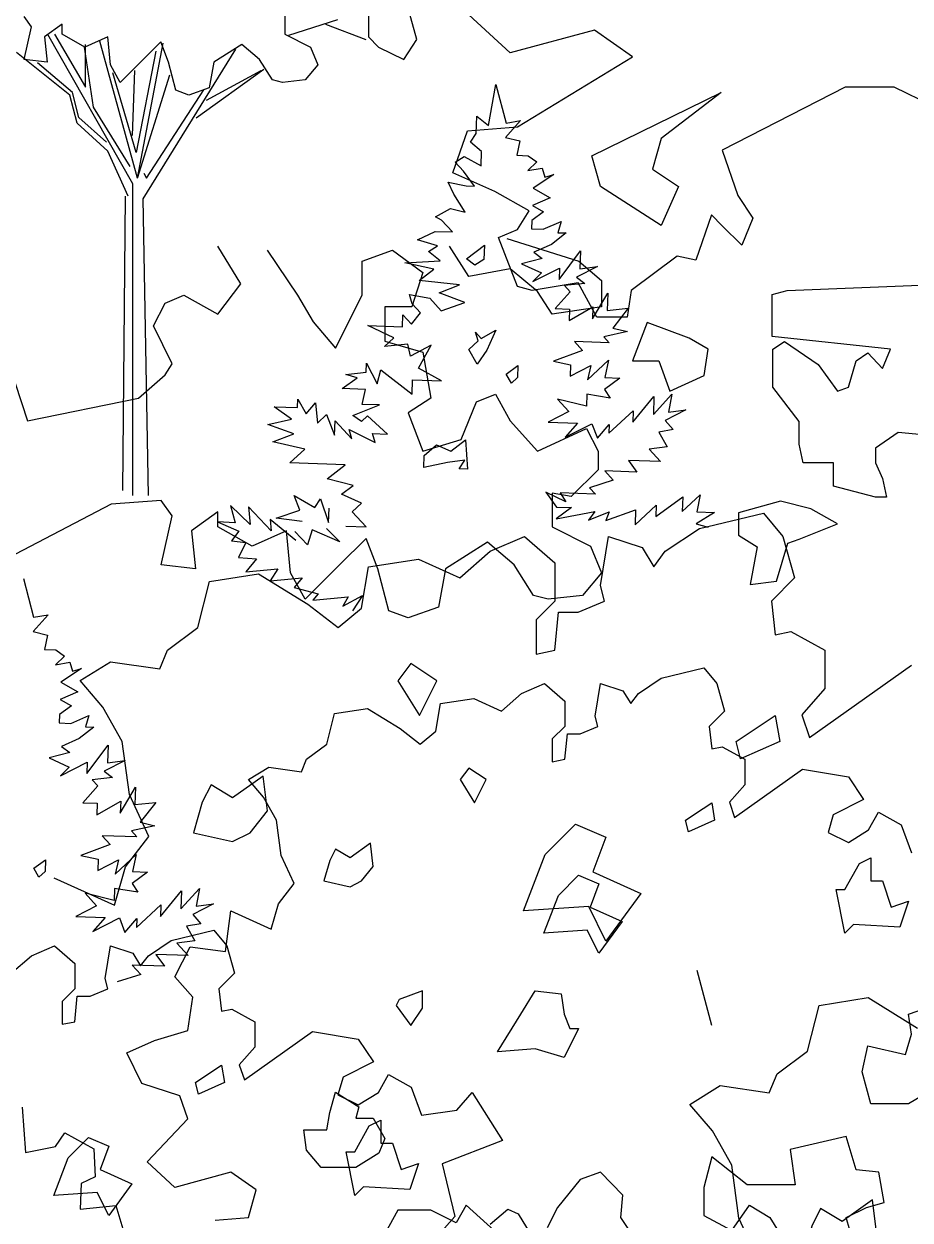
# Model space of a CAD drawing. Header units: inches. Extents: x 11.9 to 85.3, y 21.1 to 37.4.
# Drawn here: x 60.0148 to 60.3776, y 22.1373 to 22.627 of the extents above; entities that cross this region are included whole.
import ezdxf

# ---------------------------------------------------------------- set-up
doc = ezdxf.new("R2010")
doc.units = ezdxf.units.IN
doc.header["$MEASUREMENT"] = 0
doc.layers.add('CAY', color=94, linetype='Continuous')
doc.layers.add('CAY-3', color=61, linetype='Continuous')

# ---------------------------------------------------------------- blocks, each defined once
blk = doc.blocks.new('A$C76451831')
at = {"layer": 'CAY'}
for p, q in [((2471.8, 2031.9), (2478.5, 2069.3)), ((2478.5, 2069.3), (2487.7, 2034.1)), ((2460.6, 2024.6), (2461.2, 2040.4)), ((2461.2, 2040.4), (2471.8, 2031.9)), ((2500.9, 2036.3), (2487.3, 2020.9)), ((2487.7, 2034.1), (2500.9, 2036.3)), ((2455.4, 2016.6), (2460.6, 2024.6)), ((2487.3, 2020.9), (2500.3, 2017.8)), ((2465.5, 2008.1), (2455.4, 2016.6)), ((2465, 1995), (2465.5, 2008.1)), ((2500.3, 2017.8), (2497.6, 2004.7)), ((2441.2, 1998.5), (2449.5, 2003.7)), ((2449, 1990.1), (2441.2, 1998.5)), ((2449.5, 2003.7), (2465, 1995)), ((2497.6, 2004.7), (2508, 2004.3)), ((2515.9, 1998.6), (2507.5, 1990.8)), ((2508, 2004.3), (2515.9, 1998.6)), ((2459, 1976.6), (2449, 1990.1)), ((2507.5, 1990.8), (2520.7, 1993)), ((2531.4, 1987.2), (2512.4, 1974.7)), ((2520.7, 1993), (2523.1, 1984.8)), ((2523.1, 1984.8), (2531.4, 1987.2)), ((2435.1, 1980.1), (2451.3, 1976.8)), ((2440.1, 1969.1), (2435.1, 1980.1)), ((2451.3, 1976.8), (2459, 1976.6)), ((2450.4, 1952.9), (2440.1, 1969.1)), ((2527.9, 1966), (2511.8, 1958.9)), ((2512.4, 1974.7), (2527.9, 1966)), ((2423.5, 1948.4), (2437, 1956)), ((2437, 1956), (2450.4, 1952.9)), ((2522, 1953.1), (2511.3, 1945.3)), ((2511.8, 1958.9), (2522, 1953.1)), ((2428.9, 1945.4), (2423.5, 1948.4)), ((2438.9, 1934.7), (2428.9, 1945.4)), ((2511.3, 1945.3), (2511.1, 1937.6)), ((2521.5, 1937.2), (2538.1, 1944.4)), ((2538.1, 1944.4), (2535, 1934)), ((2407, 1927.6), (2423.1, 1935.2)), ((2423.1, 1935.2), (2438.9, 1934.7)), ((2511.1, 1937.6), (2521.5, 1937.2)), ((2542.7, 1933.8), (2529.2, 1923.4)), ((2535, 1934), (2542.7, 1933.8)), ((2425.3, 1922), (2407, 1927.6)), ((2417, 1916.8), (2425.3, 1922)), ((2529.2, 1923.4), (2513.1, 1916.2)), ((2427.6, 1908.3), (2417, 1916.8)), ((2520.6, 1910.5), (2501.8, 1905.7)), ((2513.1, 1916.2), (2520.6, 1910.5)), ((2536.2, 1891.4), (2555.7, 1917.4)), ((2555.7, 1917.4), (2555.1, 1901.1)), ((2395.4, 1906.7), (2427.6, 1908.3)), ((2421.9, 1900.8), (2395.4, 1906.7)), ((2408.4, 1890.4), (2421.9, 1900.8)), ((2501.8, 1905.7), (2520.1, 1897.4)), ((2512.1, 1889.5), (2536.6, 1901.8)), ((2536.6, 1901.8), (2536.2, 1891.4)), ((2571.1, 1903.3), (2552.1, 1893.5)), ((2555.1, 1901.1), (2571.1, 1903.3)), ((2445.4, 1886.4), (2408.4, 1890.4)), ((2520.1, 1897.4), (2512.1, 1889.5)), ((2559.6, 1887.8), (2541, 1885.8)), ((2552.1, 1893.5), (2559.6, 1887.8)), ((2402.2, 1869.3), (2399.8, 1877.6)), ((2399.8, 1877.6), (2418.2, 1874.2)), ((2426.6, 1879.3), (2445.4, 1886.4)), ((2450.3, 1870.4), (2426.6, 1879.3)), ((2546.2, 1880.1), (2532.6, 1864.8)), ((2541, 1885.8), (2546.2, 1880.1)), ((2566.7, 1855.4), (2580.6, 1878.9)), ((2580.6, 1878.9), (2580.1, 1863.1)), ((2409.6, 1860.9), (2402.2, 1869.3)), ((2418.2, 1874.2), (2428.7, 1862.9)), ((2428.7, 1862.9), (2450.3, 1870.4)), ((2545.3, 1853.9), (2567, 1866.3)), ((2567, 1866.3), (2566.7, 1855.4)), ((2393.3, 1848.3), (2393.7, 1859.2)), ((2393.7, 1859.2), (2401.6, 1850.7)), ((2401.6, 1850.7), (2409.6, 1860.9)), ((2532.6, 1864.8), (2545.7, 1864.3)), ((2545.7, 1864.3), (2545.3, 1853.9)), ((2580.1, 1863.1), (2599.2, 1865.2)), ((2599.2, 1865.2), (2585, 1847.1)), ((2361.6, 1849.4), (2393.3, 1848.3)), ((2385.3, 1838.2), (2361.6, 1849.4)), ((2585, 1847.1), (2598.4, 1843.9)), ((2376.8, 1830.3), (2385.3, 1838.2)), ((2581.8, 1833.6), (2550.1, 1834.7)), ((2550.1, 1834.7), (2557.5, 1826.7)), ((2598.4, 1843.9), (2577, 1839.2)), ((2577, 1839.2), (2581.8, 1833.6)), ((2398.2, 1832.3), (2376.8, 1830.3)), ((2400.5, 1821.3), (2398.2, 1832.3)), ((2419.5, 1831.5), (2400.5, 1821.3)), ((2407.9, 1810.6), (2419.5, 1831.5)), ((2557.5, 1826.7), (2530.9, 1816.8)), ((2360.1, 1806.9), (2360.4, 1815)), ((2360.4, 1815), (2370.2, 1796.1)), ((2530.9, 1816.8), (2546.6, 1813.5)), ((2546.6, 1813.5), (2546.3, 1803.1)), ((2546.3, 1803.1), (2565.2, 1812.8)), ((2562, 1799.8), (2581.2, 1817.7)), ((2565.2, 1812.8), (2562, 1799.8)), ((2581.2, 1817.7), (2577.9, 1802)), ((2338.3, 1791.8), (2351.8, 1801.7)), ((2341.5, 1804.8), (2360.1, 1806.9)), ((2351.8, 1801.7), (2341.5, 1804.8)), ((2370.2, 1796.1), (2373.4, 1809.1)), ((2373.4, 1809.1), (2402, 1786.8)), ((2428.8, 1799), (2407.9, 1810.6)), ((2591.5, 1801.5), (2577.6, 1791.1)), ((2577.9, 1802), (2591.5, 1801.5)), ((2359.6, 1791), (2338.3, 1791.8)), ((2356.4, 1777.5), (2359.6, 1791)), ((2402, 1786.8), (2402.5, 1799.9)), ((2402.5, 1799.9), (2428.8, 1799)), ((2577.6, 1791.1), (2582.7, 1783.2)), ((2297.4, 1774.6), (2297.7, 1782.3)), ((2297.7, 1782.3), (2305.3, 1768.9)), ((2305.3, 1768.9), (2313.9, 1779)), ((2313.9, 1779), (2315.9, 1760.3)), ((2561.2, 1775.8), (2534.7, 1782.2)), ((2534.7, 1782.2), (2545.1, 1770.9)), ((2561.5, 1786.7), (2561.2, 1775.8)), ((2582.7, 1783.2), (2561.5, 1786.7)), ((2603.3, 1761.2), (2622.6, 1784.5)), ((2622.1, 1768.2), (2639, 1786.7)), ((2622.6, 1784.5), (2622.1, 1768.2)), ((2639, 1786.7), (2635.8, 1770.5)), ((2292, 1763.9), (2276.1, 1775.3)), ((2276.1, 1775.3), (2297.4, 1774.6)), ((2315.9, 1760.3), (2323.9, 1768.2)), ((2323.9, 1768.2), (2331.4, 1749.4)), ((2347.9, 1767.4), (2372.2, 1777)), ((2372.2, 1777), (2356.4, 1777.5)), ((2545.1, 1770.9), (2526.2, 1761.2)), ((2581.6, 1751.1), (2603.6, 1771.6)), ((2603.6, 1771.6), (2603.3, 1761.2)), ((2651.7, 1772.6), (2632.8, 1762.9)), ((2635.8, 1770.5), (2651.7, 1772.6)), ((2270.6, 1759.2), (2292, 1763.9)), ((2294.3, 1750.7), (2270.6, 1759.2)), ((2331.4, 1749.4), (2331.9, 1762.5)), ((2331.9, 1762.5), (2347.1, 1746.1)), ((2355.9, 1761.7), (2347.9, 1767.4)), ((2361.5, 1766.9), (2355.9, 1761.7)), ((2379.5, 1750.4), (2361.5, 1766.9)), ((2526.2, 1761.2), (2552.9, 1760.2)), ((2552.9, 1760.2), (2541.6, 1747.5)), ((2541.6, 1747.5), (2566, 1759.8)), ((2566, 1759.8), (2571, 1746.5)), ((2571, 1746.5), (2581.9, 1759.2)), ((2581.9, 1759.2), (2581.6, 1751.1)), ((2632.8, 1762.9), (2640.2, 1754.5)), ((2275, 1743.2), (2294.3, 1750.7)), ((2347.1, 1746.1), (2344.7, 1754.4)), ((2344.7, 1754.4), (2368.3, 1742.7)), ((2365.9, 1750.9), (2379.5, 1750.4)), ((2368.3, 1742.7), (2365.9, 1750.9)), ((2640.2, 1754.5), (2627, 1752.2)), ((2627, 1752.2), (2634.6, 1738.8)), ((2304.2, 1736.7), (2275, 1743.2)), ((2290.6, 1724.1), (2304.2, 1736.7)), ((2634.6, 1738.8), (2618.3, 1736.6)), ((2618.3, 1736.6), (2628.7, 1725.4)), ((2340.9, 1722.3), (2290.6, 1724.1)), ((2628.7, 1725.4), (2599.3, 1726.4)), ((2599.3, 1726.4), (2607.1, 1715.7)), ((2324.6, 1709.7), (2340.9, 1722.3)), ((2577.7, 1716.8), (2585.5, 1708.3)), ((2607.1, 1715.7), (2577.7, 1716.8)), ((2348.4, 1703.5), (2324.6, 1709.7)), ((2337.7, 1695.7), (2348.4, 1703.5)), ((2585.5, 1708.3), (2564, 1701.4)), ((2294.6, 1694.5), (2313.2, 1683.4)), ((2299.6, 1681.1), (2294.6, 1694.5)), ((2313.2, 1683.4), (2318.5, 1691.4)), ((2318.5, 1691.4), (2325.9, 1669.8)), ((2356, 1687.3), (2337.7, 1695.7)), ((2524, 1697.3), (2533.9, 1683.8)), ((2542.3, 1688.5), (2524, 1697.3)), ((2569.2, 1695.7), (2537.1, 1696.9)), ((2537.1, 1696.9), (2542.3, 1688.5)), ((2564, 1701.4), (2569.2, 1695.7)), ((2624.3, 1675.2), (2648.9, 1693)), ((2648.4, 1679.8), (2664.8, 1695.1)), ((2648.9, 1693), (2648.4, 1679.8)), ((2664.8, 1695.1), (2661.6, 1679.4)), ((2236.3, 1685.2), (2240.6, 1669.3)), ((2254.4, 1667.9), (2236.3, 1685.2)), ((2252.8, 1684.1), (2254.4, 1667.9)), ((2273.6, 1662), (2252.8, 1684.1)), ((2278, 1673.7), (2299.6, 1681.1)), ((2325.9, 1669.8), (2326.4, 1682.9)), ((2347.5, 1679.5), (2356, 1687.3)), ((2547.5, 1683.4), (2533.6, 1673)), ((2533.9, 1683.8), (2547.5, 1683.4)), ((2578.8, 1671.4), (2605.9, 1681.3)), ((2605.4, 1667.7), (2624.6, 1685.6)), ((2605.9, 1681.3), (2605.4, 1667.7)), ((2624.6, 1685.6), (2624.3, 1675.2)), ((2224.6, 1670.4), (2244.1, 1661.9)), ((2240.6, 1669.3), (2224.6, 1670.4)), ((2272.6, 1672.4), (2273.6, 1662)), ((2295.9, 1653.3), (2272.6, 1672.4)), ((2301.9, 1670.6), (2278, 1673.7)), ((2360.2, 1665.9), (2347.5, 1679.5)), ((2533.6, 1673), (2568.7, 1679.9)), ((2568.7, 1679.9), (2563, 1671.9)), ((2563, 1671.9), (2581.8, 1679.4)), ((2581.8, 1679.4), (2578.8, 1671.4)), ((2677.9, 1678.8), (2661.2, 1668.5)), ((2661.6, 1679.4), (2677.9, 1678.8)), ((2664.3, 1664.1), (2722.6, 1678.3)), ((2722.6, 1678.3), (2740.3, 1657)), ((2244.1, 1661.9), (2237.2, 1653)), ((2306.7, 1649.3), (2295.1, 1661.4)), ((2310.8, 1662.9), (2306.7, 1649.3)), ((2336, 1652.2), (2310.8, 1662.9)), ((2323.9, 1664.2), (2336, 1652.2)), ((2341.7, 1666.5), (2360.2, 1665.9)), ((2633, 1643.5), (2664.3, 1664.1)), ((2661.2, 1668.5), (2672, 1665.4)), ((2237.2, 1653), (2250.5, 1651.6)), ((2250.5, 1651.6), (2243.7, 1637.7)), ((2473.2, 1643.5), (2504.5, 1657)), ((2504.5, 1657), (2532.2, 1632.9)), ((2574, 1612.2), (2581.1, 1657)), ((2581.1, 1657), (2611.8, 1647)), ((2740.3, 1657), (2750.9, 1619.3)), ((2243.7, 1637.7), (2260.2, 1636.6)), ((2445.5, 1619.3), (2473.2, 1643.5)), ((2611.8, 1647), (2622.4, 1629.3)), ((2622.4, 1629.3), (2633, 1643.5)), ((2260.2, 1636.6), (2250.4, 1624.7)), ((2250.4, 1624.7), (2279.7, 1627.6)), ((2279.7, 1627.6), (2272.6, 1616.4)), ((2355.9, 1591.6), (2362.4, 1629.3)), ((2362.4, 1629.3), (2407.8, 1636.4)), ((2407.8, 1636.4), (2445.5, 1619.3)), ((2532.2, 1632.9), (2532.2, 1598.1)), ((2206.7, 1573.9), (2217.3, 1615.8)), ((2217.3, 1615.8), (2262.1, 1622.8)), ((2262.1, 1622.8), (2306.9, 1595.1)), ((2272.6, 1616.4), (2301.9, 1619.3)), ((2301.9, 1619.3), (2294.6, 1610.4)), ((2750.9, 1619.3), (2729.7, 1598.1)), ((2294.6, 1610.4), (2316.5, 1604.8)), ((2316.5, 1604.8), (2311.6, 1598.8)), ((2577.6, 1598.1), (2574, 1612.2)), ((2306.9, 1595.1), (2334.7, 1573.9)), ((2311.6, 1598.8), (2343.6, 1601.9)), ((2339, 1593.3), (2356.7, 1603.2)), ((2343.6, 1601.9), (2339, 1593.3)), ((2356.7, 1603.2), (2347.6, 1589.1)), ((2532.2, 1598.1), (2515.1, 1580.9)), ((2553.4, 1588), (2577.6, 1598.1)), ((2729.7, 1598.1), (2733.2, 1567.4)), ((2334.7, 1573.9), (2355.9, 1591.6)), ((2532.2, 1553.2), (2535.7, 1588)), ((2535.7, 1588), (2553.4, 1588)), ((2179, 1553.2), (2206.7, 1573.9)), ((2515.1, 1580.9), (2515.1, 1549.7)), ((2733.2, 1567.4), (2747.4, 1570.3)), ((2747.4, 1570.3), (2778.6, 1553.2)), ((2171.9, 1536.1), (2179, 1553.2)), ((2515.1, 1549.7), (2532.2, 1553.2)), ((2778.6, 1553.2), (2778.6, 1518.4)), ((2099.4, 1525.5), (2127.1, 1542.6)), ((2127.1, 1542.6), (2171.9, 1536.1)), ((2764.5, 1473.6), (2857.6, 1539.7)), ((2120, 1501.3), (2099.4, 1525.5)), ((2778.6, 1518.4), (2757.4, 1494.2)), ((2137.7, 1470.1), (2120, 1501.3)), ((2757.4, 1494.2), (2764.5, 1473.6)), ((2144.2, 1421.7), (2137.7, 1470.1)), ((2161.9, 1383.3), (2144.2, 1421.7)), ((2140.7, 1355.6), (2161.9, 1383.3)), ((2130.6, 1320.8), (2140.7, 1355.6)), ((2075.2, 1345.6), (2130.6, 1320.8)), ((5949.7, 1306.8), (5958.9, 1271.5)), ((5972.1, 1273.8), (5958.5, 1258.4)), ((5958.9, 1271.5), (5972.1, 1273.8)), ((5958.5, 1258.4), (5971.5, 1255.2)), ((5971.5, 1255.2), (5968.8, 1242.2)), ((5968.8, 1242.2), (5979.2, 1241.8)), ((5987.1, 1236.1), (5978.7, 1228.2)), ((5979.2, 1241.8), (5987.1, 1236.1)), ((5978.7, 1228.2), (5991.9, 1230.5)), ((6002.6, 1224.7), (5983.6, 1212.2)), ((5991.9, 1230.5), (5994.4, 1222.3)), ((5994.4, 1222.3), (6002.6, 1224.7)), ((5983.6, 1212.2), (5999.1, 1203.5)), ((5999.1, 1203.5), (5983, 1196.4)), ((5993.3, 1190.6), (5982.6, 1182.8)), ((5983, 1196.4), (5993.3, 1190.6)), ((5982.6, 1182.8), (5982.3, 1175.1)), ((5992.7, 1174.7), (6009.3, 1181.8)), ((6009.3, 1181.8), (6006.2, 1171.5)), ((5982.3, 1175.1), (5992.7, 1174.7)), ((6013.9, 1171.3), (6000.4, 1160.8)), ((6006.2, 1171.5), (6013.9, 1171.3)), ((6000.4, 1160.8), (5984.3, 1153.7)), ((5991.8, 1148), (5973, 1143.2)), ((5984.3, 1153.7), (5991.8, 1148)), ((6007.4, 1128.9), (6026.9, 1154.9)), ((6026.9, 1154.9), (6026.3, 1138.6)), ((5973, 1143.2), (5991.3, 1134.9)), ((5983.3, 1127), (6007.8, 1139.3)), ((5991.3, 1134.9), (5983.3, 1127)), ((6007.8, 1139.3), (6007.4, 1128.9)), ((6042.3, 1140.8), (6023.3, 1131)), ((6026.3, 1138.6), (6042.3, 1140.8)), ((6030.9, 1125.3), (6012.2, 1123.3)), ((6023.3, 1131), (6030.9, 1125.3)), ((6017.4, 1117.6), (6003.8, 1102.2)), ((6012.2, 1123.3), (6017.4, 1117.6)), ((6037.9, 1092.9), (6051.8, 1116.4)), ((6051.8, 1116.4), (6051.3, 1100.6)), ((6003.8, 1102.2), (6016.9, 1101.8)), ((6016.5, 1091.4), (6038.3, 1103.8)), ((6038.3, 1103.8), (6037.9, 1092.9)), ((6051.3, 1100.6), (6070.4, 1102.6)), ((6070.4, 1102.6), (6056.2, 1084.5)), ((6016.9, 1101.8), (6016.5, 1091.4)), ((6069.6, 1081.4), (6048.2, 1076.7)), ((6056.2, 1084.5), (6069.6, 1081.4)), ((6053, 1071.1), (6021.3, 1072.2)), ((6021.3, 1072.2), (6028.7, 1064.2)), ((6048.2, 1076.7), (6053, 1071.1)), ((6028.7, 1064.2), (6002.1, 1054.3)), ((6002.1, 1054.3), (6017.8, 1051)), ((6017.8, 1051), (6017.5, 1040.6)), ((6017.5, 1040.6), (6036.4, 1050.3)), ((6033.2, 1037.3), (6052.4, 1055.2)), ((6036.4, 1050.3), (6033.2, 1037.3)), ((6052.4, 1055.2), (6049.1, 1039.5)), ((6062.7, 1039), (6048.8, 1028.6)), ((6049.1, 1039.5), (6062.7, 1039)), ((6048.8, 1028.6), (6053.9, 1020.7)), ((6005.9, 1019.7), (6016.3, 1008.4)), ((6032.4, 1013.3), (6005.9, 1019.7)), ((6032.8, 1024.2), (6032.4, 1013.3)), ((6053.9, 1020.7), (6032.8, 1024.2)), ((6074.5, 998.7), (6093.9, 1022)), ((6093.3, 1005.7), (6110.2, 1024.2)), ((6093.9, 1022), (6093.3, 1005.7)), ((6110.2, 1024.2), (6107, 1008)), ((6016.3, 1008.4), (5997.4, 998.7)), ((6052.8, 988.6), (6074.8, 1009.1)), ((6074.8, 1009.1), (6074.5, 998.7)), ((6122.9, 1010.1), (6104, 1000.4)), ((6107, 1008), (6122.9, 1010.1)), ((5997.4, 998.7), (6024.1, 997.7)), ((6024.1, 997.7), (6012.8, 985)), ((6012.8, 985), (6037.3, 997.3)), ((6037.3, 997.3), (6042.2, 983.9)), ((6042.2, 983.9), (6053.1, 996.7)), ((6053.1, 996.7), (6052.8, 988.6)), ((6104, 1000.4), (6111.4, 992)), ((6111.4, 992), (6098.2, 989.7)), ((6098.2, 989.7), (6105.9, 976.3)), ((6105.9, 976.3), (6089.5, 974.1)), ((6089.5, 974.1), (6099.9, 962.9)), ((6070.5, 963.9), (6078.3, 953.2)), ((6099.9, 962.9), (6070.5, 963.9)), ((6078.3, 953.2), (6048.9, 954.2)), ((6048.9, 954.2), (6056.8, 945.8)), ((6056.8, 945.8), (6035.2, 938.9)), ((2289.6, 555.4), (2334.4, 569.5)), ((2323, 565.2), (2360, 551.4)), ((2147.3, 419.7), (2069.9, 556)), ((2075.8, 556.2), (2104.1, 507.8)), ((2104.1, 507.8), (2104.1, 546.7)), ((2151.6, 424.8), (2117.3, 549.9)), ((2151.6, 424.8), (2175, 548.1)), ((2089.9, 500.7), (2041.2, 539.6)), ((2102.9, 544.4), (2111.2, 489.7)), ((2168.2, 540.8), (2150.5, 448.4)), ((2156.8, 405.9), (2241.3, 542.4)), ((2092.3, 503.1), (2060.4, 530.2)), ((2205.1, 479.9), (2266.8, 524.3)), ((2150.5, 448.4), (2129.2, 520.8)), ((2146.9, 463.7), (2149.3, 523.1)), ((2151.6, 424.8), (2181.2, 519.2)), ((2214.5, 496), (2264.5, 523.1)), ((2098.2, 480.3), (2092.3, 503.1)), ((2159.9, 424.8), (2212.2, 505.4)), ((2096.6, 475.1), (2089.9, 500.7)), ((2123.3, 457.8), (2098.2, 480.3)), ((2111.2, 489.7), (2144.6, 435.4)), ((2124.5, 449.6), (2096.6, 475.1)), ((2143, 408.3), (2124.5, 449.6)), ((2157.5, 429.5), (2159.9, 424.8)), ((2147.3, 135.4), (2147.3, 419.7)), ((2138.3, 140.1), (2140.6, 408.3)), ((2161.5, 135.4), (2156.8, 405.9))]:
    blk.add_line(p, q, dxfattribs=at)
for points in [[(2451.7, 1910.2), (2468, 1922.8), (2467.5, 1909.6), (2459.2, 1904.5)], [(2453.8, 1827.6), (2462.2, 1835.5), (2459.8, 1843.3), (2465, 1837.6), (2478.4, 1845.3), (2470.1, 1827), (2461.5, 1814.2)], [(2452.7, 1718.4), (2445, 1718.7), (2450.2, 1726.6), (2434.3, 1724.5), (2412.8, 1719.8), (2413.2, 1730.7), (2424.4, 1740.7), (2437.4, 1734.8), (2450.9, 1745.2)], [(2424.5, 1525.4), (2400.8, 1541.2), (2388.9, 1525.4), (2408.7, 1493.7)], [(2721.4, 1485.8), (2733.3, 1493.7), (2737.3, 1469.9), (2701.6, 1454.1), (2697.7, 1469.9)], [(2270.1, 1406.6), (2266.2, 1438.3), (2238.4, 1418.5), (2218.7, 1430.3), (2210.7, 1414.5), (2202.8, 1386.8), (2238.4, 1378.9), (2254.3, 1386.8)], [(2523.5, 1367), (2551.2, 1394.7), (2578.9, 1382.8), (2567, 1351.1), (2610.6, 1331.3), (2578.9, 1287.8), (2563.1, 1319.5), (2503.7, 1315.5)], [(2220.4, 1169.5), (2228.3, 1174.8), (2231, 1158.9), (2207.2, 1148.4), (2204.6, 1158.9)], [(2362.9, 1119.3), (2373.5, 1124.6), (2373.5, 1103.5), (2384.1, 1103.5), (2392, 1079.7), (2407.8, 1085), (2399.9, 1061.2), (2357.7, 1063.9), (2349.7, 1055.9), (2341.8, 1095.6), (2349.7, 1095.6)], [(2088.5, 1090.3), (2106.9, 1108.8), (2125.4, 1100.8), (2117.5, 1079.7), (2146.5, 1066.5), (2125.4, 1037.5), (2114.9, 1058.6), (2075.3, 1055.9)], [(2392.2, 660), (2385.5, 671.4), (2369.4, 671.4), (2369.4, 643.8), (2352.9, 632), (2336.8, 636.8), (2343.9, 609.2), (2371.4, 606.9), (2380.8, 586), (2362.3, 574.6), (2362.3, 553.8), (2371.4, 544.4), (2394.6, 533), (2406.4, 551.4), (2399.3, 576.6), (2431.5, 583.7), (2445.3, 597.4), (2422.5, 613.6), (2415.4, 636.8), (2389.8, 630.1)]]:
    blk.add_lwpolyline(points, close=True, dxfattribs=at)
for points in [[(2492.6, 1796.8), (2487.9, 1805.1), (2498.6, 1812.9), (2498.2, 1802), (2492.6, 1796.8)], [(2036.5, 1258.5), (2054.9, 1274.6), (2075.8, 1283.7), (2094.3, 1267.5), (2094.3, 1244.3), (2082.9, 1232.9), (2082.9, 1212.1), (2094.3, 1214.4), (2096.6, 1237.6), (2108.4, 1237.6), (2124.5, 1244.3), (2122.2, 1253.8), (2126.9, 1283.7), (2147.3, 1277), (2154.4, 1265.2), (2161.5, 1274.6), (2182.3, 1288.4), (2221.2, 1297.8), (2233, 1283.7), (2240.1, 1258.5), (2225.9, 1244.3), (2228.3, 1223.9), (2237.7, 1225.8), (2258.6, 1214.4), (2258.6, 1191.2), (2244.4, 1175.1), (2249.1, 1161.4), (2311.2, 1205.4), (2352.9, 1198.3), (2366.7, 1177.9), (2339.1, 1163.7), (2334.4, 1147.6), (2352.9, 1138.5), (2371.4, 1149.9), (2380.4, 1166.1), (2401.2, 1154.7), (2410.7, 1129.1), (2442.9, 1133.8), (2456.7, 1149.9), (2484.6, 1105.9), (2429.6, 1084.7), (2441, 1036.7), (2426.8, 1020.6)], [(2473.2, 1029.6), (2489.3, 1043.4), (2498.7, 1039.1), (2517.2, 1008.8)], [(5963.8, 1034.3), (5959.1, 1042.6), (5969.8, 1050.4), (5969.4, 1039.5), (5963.8, 1034.3)], [(2286.1, 576.6), (2286.1, 556.2), (2309.3, 544.4), (2316, 528.2), (2304.6, 514.5), (2283.7, 512.1), (2274.7, 514.5), (2262.9, 533), (2246.8, 546.7), (2221.2, 530.6), (2216.9, 507.4), (2198.4, 500.7), (2186.6, 505), (2179.9, 530.6), (2172.9, 549.1), (2156.8, 533), (2135.9, 512.1), (2126.9, 528.2), (2124.5, 553.8), (2103.7, 544.4), (2082.9, 556.2), (2082.9, 565.2), (2066.7, 553.8), (2069.1, 530.6), (2048.3, 533), (2054.9, 562.8), (2048.3, 572.3)]]:
    blk.add_lwpolyline(points, dxfattribs=at)
at = {"layer": 'CAY-3'}
for p, q in [((2773.2, 1229.3), (2818.1, 1236.4)), ((2818.1, 1236.4), (2862.9, 1208.6)), ((2762.6, 1187.4), (2773.2, 1229.3)), ((2734.9, 1166.8), (2762.6, 1187.4)), ((2727.8, 1149.6), (2734.9, 1166.8)), ((2655.3, 1139), (2683, 1156.1)), ((2683, 1156.1), (2727.8, 1149.6)), ((2676, 1114.8), (2655.3, 1139)), ((2693.6, 1083.6), (2676, 1114.8)), ((2700.1, 1035.2), (2693.6, 1083.6)), ((2717.8, 996.9), (2700.1, 1035.2)), ((6577.4, 899), (6564.2, 949.2)), ((2491.6, 539.1), (2453.9, 573.9)), ((2568.3, 559.8), (2491.6, 539.1)), ((2603, 535.6), (2568.3, 559.8)), ((2498.1, 471.6), (2603, 535.6)), ((2797, 507.9), (2685, 450.4)), ((2841.8, 507.9), (2797, 507.9)), ((2876.6, 490.8), (2841.8, 507.9)), ((2452.7, 468.1), (2498.1, 471.6)), ((2439.1, 429.8), (2452.7, 468.1)), ((2685, 450.4), (2699.2, 409.1)), ((2477.5, 412.7), (2439.1, 429.8)), ((2508.7, 395), (2477.5, 412.7)), ((2699.2, 409.1), (2712.7, 388.5)), ((2498.1, 377.9), (2508.7, 395)), ((2675.1, 391.3), (2660.8, 350.1)), ((2685, 381.4), (2675.1, 391.3)), ((2712.7, 388.5), (2702.7, 363.7)), ((2481, 370.8), (2498.1, 377.9)), ((2702.7, 363.7), (2685, 381.4)), ((2245.7, 328.6), (2225, 362.9)), ((2453.8, 335.1), (2436.1, 362.9)), ((2498.1, 326), (2481, 370.8)), ((2488.6, 369.9), (2554, 349.3)), ((2269.8, 359.3), (2297.6, 318)), ((2356.5, 349.3), (2384.2, 359.3)), ((2356.5, 318), (2356.5, 349.3)), ((2384.2, 359.3), (2411.9, 338.7)), ((2554, 349.3), (2574.7, 331.6)), ((2643.7, 353.7), (2601.9, 322.4)), ((2660.8, 350.1), (2643.7, 353.7)), ((2411.9, 338.7), (2401.9, 307.4)), ((2491.5, 342.2), (2453.8, 335.1)), ((2516.3, 321.6), (2491.5, 342.2)), ((2225, 300.9), (2245.7, 328.6)), ((2553.5, 329.5), (2511.7, 322.4)), ((2570.6, 298.2), (2553.5, 329.5)), ((2574.7, 331.6), (2574.7, 307.4)), ((2744, 322.4), (2880.2, 328)), ((2176.7, 310.9), (2193.8, 318)), ((2193.8, 318), (2225, 300.9)), ((2297.6, 318), (2311.7, 293.8)), ((2332.3, 269.7), (2356.5, 318)), ((2511.7, 322.4), (2498.1, 326)), ((2529.9, 300.9), (2516.3, 321.6)), ((2601.9, 322.4), (2598.3, 298.2)), ((2730.4, 318.9), (2744, 322.4)), ((2730.4, 280.5), (2730.4, 318.9)), ((2166.1, 290.3), (2176.7, 310.9)), ((2377.2, 307.4), (2377.2, 276.1)), ((2401.9, 307.4), (2377.2, 307.4)), ((2574.7, 307.4), (2529.9, 300.9)), ((2598.3, 298.2), (2570.6, 298.2)), ((2183.2, 255.5), (2166.1, 290.3)), ((2311.7, 293.8), (2332.3, 269.7)), ((2377.2, 276.1), (2411.9, 266.1)), ((2838.3, 269), (2730.4, 280.5)), ((2731, 269), (2741.6, 276)), ((2741.6, 276), (2772.3, 254.8)), ((2411.9, 266.1), (2419, 224.2)), ((2731, 234.2), (2731, 269)), ((2807.1, 258.3), (2817.7, 265.4)), ((2817.7, 265.4), (2831.2, 251.3)), ((2831.2, 251.3), (2838.3, 269)), ((2034.2, 255.5), (2051.3, 203.6)), ((2176.7, 245.5), (2183.2, 255.5)), ((2772.3, 254.8), (2790, 230.6)), ((2800, 234.2), (2807.1, 258.3)), ((2152.5, 224.2), (2176.7, 245.5)), ((2755.2, 202.9), (2731, 234.2)), ((2790, 230.6), (2800, 234.2)), ((2051.3, 203.6), (2152.5, 224.2)), ((2419, 224.2), (2398.4, 210.7)), ((2446.7, 186.5), (2460.9, 220.7)), ((2460.9, 220.7), (2478, 227.8)), ((2478, 227.8), (2491.5, 203.6)), ((2398.4, 210.7), (2411.9, 175.9)), ((2491.5, 203.6), (2516.3, 175.9)), ((2516.3, 175.9), (2561.1, 196.5)), ((2561.1, 196.5), (2571.7, 175.9)), ((2755.2, 182.3), (2755.2, 202.9)), ((2411.9, 175.9), (2446.7, 186.5)), ((2845.4, 192.9), (2824.7, 178.7)), ((2883.1, 189.3), (2845.4, 192.9)), ((2571.7, 175.9), (2571.7, 158.8)), ((2758.7, 165.1), (2755.2, 182.3)), ((2824.7, 178.7), (2824.7, 165.1)), ((2786.4, 165.1), (2758.7, 165.1)), ((2786.4, 143.9), (2786.4, 165.1)), ((2824.7, 165.1), (2831.2, 151)), ((2571.7, 158.8), (2547, 134.6)), ((2824.7, 133.9), (2786.4, 143.9)), ((2831.2, 151), (2834.8, 133.9)), ((2173.1, 131), (2127.7, 127.5)), ((2183.2, 116.9), (2173.1, 131)), ((2529.9, 137.5), (2529.9, 106.9)), ((2547, 134.6), (2529.9, 137.5)), ((2834.8, 133.9), (2824.7, 133.9)), ((2127.7, 127.5), (2027.1, 75)), ((2225, 120.4), (2200.9, 103.3)), ((2225, 106.9), (2225, 120.4)), ((2173.1, 72.1), (2183.2, 116.9)), ((2200.9, 103.3), (2204.4, 68.5)), ((2256.3, 89.2), (2225, 106.9)), ((2287.5, 103.3), (2256.3, 89.2)), ((2291.1, 65), (2287.5, 103.3)), ((2529.9, 106.9), (2564.7, 89.2)), ((2360.1, 96.2), (2335.9, 72.1)), ((2370.7, 68.5), (2360.1, 96.2)), ((2470.9, 92.7), (2432.6, 68.5)), ((2495.1, 72.1), (2470.9, 92.7)), ((2564.7, 89.2), (2574.7, 65)), ((2204.4, 68.5), (2173.1, 72.1)), ((2335.9, 72.1), (2304.6, 40.8)), ((2380.7, 30.2), (2370.7, 68.5)), ((2432.6, 68.5), (2426.1, 33.7)), ((2512.8, 44.3), (2495.1, 72.1)), ((2304.6, 40.8), (2291.1, 65)), ((2574.7, 65), (2557.6, 44.3)), ((2526.3, 40.8), (2512.8, 44.3)), ((2557.6, 44.3), (2526.3, 40.8)), ((2426.1, 33.7), (2398.4, 23.7)), ((2398.4, 23.7), (2380.7, 30.2))]:
    blk.add_line(p, q, dxfattribs=at)
for points in [[(6124.5, 721.6), (6154.8, 724), (6161.9, 749.1), (6138.7, 765.3), (6087.6, 751.5), (6062.4, 774.7), (6099.4, 814), (6092.3, 834.9), (6057.7, 846.3), (6043.9, 874.2), (6069.1, 885.6), (6099.4, 894.6), (6104.1, 924.9), (6087.6, 943.4), (6101.7, 970.9), (6134, 966.6), (6138.7, 1003.6), (6175.6, 987), (6182.3, 1010.2), (6196.5, 1028.7), (6184.7, 1054.3), (6180.3, 1086.5), (6168.5, 1107.4), (6154.8, 1123.5), (6173.3, 1134.9), (6203.1, 1130.6), (6207.9, 1142), (6226.3, 1155.7), (6233.4, 1183.7), (6263.3, 1188.4), (6293.2, 1169.9), (6311.6, 1155.7), (6325.8, 1167.5), (6330.1, 1192.7), (6360.4, 1197.4), (6385.5, 1186), (6404, 1202.1), (6424.8, 1211.2), (6443.3, 1195.1), (6443.3, 1171.9), (6431.9, 1160.5), (6431.9, 1139.6), (6443.3, 1142), (6445.7, 1165.2), (6457.5, 1165.2), (6473.6, 1171.9), (6471.2, 1181.3), (6475.9, 1211.2), (6496.4, 1204.5), (6503.5, 1192.7), (6510.5, 1202.1), (6531.4, 1215.9), (6570.3, 1225.3), (6582.1, 1211.2), (6589.1, 1186), (6575, 1171.9), (6577.4, 1151.4), (6586.8, 1153.4), (6607.6, 1142), (6607.6, 1118.8), (6593.5, 1102.7), (6598.2, 1088.9), (6660.3, 1132.9), (6702, 1125.9), (6715.7, 1105.4), (6688.2, 1091.2), (6683.5, 1075.1), (6702, 1066.1), (6720.4, 1077.5), (6729.5, 1093.6), (6750.3, 1082.2), (6759.7, 1056.6)], [(6706.7, 700.8), (6700, 724), (6718.5, 733), (6734.6, 737.7), (6729.9, 765.3), (6709, 767.6), (6700, 797.9), (6648.9, 786.1), (6653.6, 753.8), (6609.6, 753.8), (6577.4, 779.4), (6570.3, 751.5), (6570.3, 725.9), (6595.8, 712.2), (6611.9, 735.4), (6630.4, 724), (6644.6, 700.8)], [(6512.9, 696), (6494.4, 724), (6496.4, 744.4), (6475.9, 765.3), (6457.5, 758.6), (6436.6, 733), (6427.2, 714.5)], [(6378.8, 712.2), (6353.3, 735.4), (6344.3, 719.2), (6321.1, 730.6), (6291.2, 730.6), (6279.4, 709.8)], [(5948.5, 824.5), (5951.6, 783.4), (5979, 788.7), (5987.5, 801.3), (6013.8, 786.5), (6014.9, 761.2), (6002.2, 754.9), (6001.2, 731.7), (6033.9, 734.9), (6041.3, 710.6)]]:
    blk.add_lwpolyline(points, dxfattribs=at)
for points in [[(6371.5, 1123.4), (6355.7, 1134), (6347.8, 1123.4), (6361, 1102.3)], [(6569.5, 1097), (6577.4, 1102.3), (6580, 1086.5), (6556.3, 1075.9), (6553.6, 1086.5)], [(6268.6, 1044.2), (6266, 1065.3), (6247.5, 1052.1), (6234.3, 1060.1), (6229, 1049.5), (6223.7, 1031), (6247.5, 1025.7), (6258, 1031)], [(2826, 1020.1), (2822.1, 1051.8), (2794.4, 1032), (2774.6, 1043.9), (2766.7, 1028), (2758.7, 1000.3), (2794.4, 992.4), (2810.2, 1000.3)], [(6712, 1046.9), (6722.6, 1052.1), (6722.6, 1031), (6733.1, 1031), (6741, 1007.2), (6756.9, 1012.5), (6748.9, 988.8), (6706.7, 991.4), (6698.8, 983.5), (6690.9, 1023.1), (6698.8, 1023.1)], [(6437.5, 1017.8), (6456, 1036.3), (6474.5, 1028.4), (6466.5, 1007.2), (6495.6, 994), (6474.5, 965), (6463.9, 986.1), (6424.3, 983.5)], [(6292.4, 922.8), (6289.7, 917.5), (6302.9, 899), (6313.5, 914.8), (6313.5, 930.7)], [(6403.2, 909.6), (6416.4, 930.7), (6440.2, 928), (6442.8, 909.6), (6448.1, 896.4), (6456, 896.4), (6442.8, 870), (6416.4, 877.9), (6382.1, 875.2)], [(6714.6, 856.8), (6719.9, 880.5), (6754.2, 872.6), (6759.5, 891.1), (6756.9, 909.6), (6772.7, 914.8), (6796.5, 906.9), (6788.5, 870), (6772.7, 859.4), (6770.1, 835.6), (6756.9, 827.7), (6722.6, 827.7)], [(6252.8, 814.5), (6268.6, 814.5), (6279.2, 796), (6273.9, 782.8), (6252.8, 769.6), (6221.1, 769.6), (6207.9, 785.5), (6205.3, 803.9), (6226.4, 803.9), (6229, 819.8), (6234.3, 838.3), (6255.4, 825.1)], [(2573.8, 417.4), (2565.9, 445.1), (2684, 503), (2629.2, 460.9), (2621.3, 433.2), (2645.1, 417.4), (2629.2, 381.7)], [(2654.9, 279), (2616.6, 293.2), (2603, 258.3), (2627.2, 258.3), (2637.2, 230.6), (2668.5, 244.8), (2672, 269)], [(2765.8, 123.3), (2738.1, 130.3), (2699.7, 119.7), (2699.7, 99.1), (2716.8, 88.5), (2710.4, 54.3), (2734.5, 57.2), (2744.6, 92), (2755.2, 95.5), (2790, 109.7)]]:
    blk.add_lwpolyline(points, close=True, dxfattribs=at)

msp = doc.modelspace()

# ---------------------------------------------------------------- block references
at = {"layer": 'CAY', "xscale": 0.0004489089019145984, "yscale": 0.0004489089019145984, "zscale": 0.0004489089019145984}
for p in [(59.0954, 22.37316), (57.34374, 21.8133), (59.0954, 21.67334)]:
    msp.add_blockref('A$C76451831', p, dxfattribs=at)

doc.saveas('drawing.dxf')
